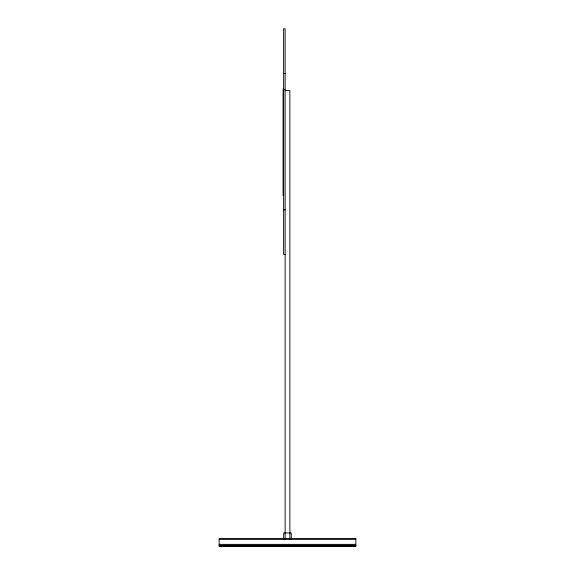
<?xml version="1.0" encoding="UTF-8"?>
<svg xmlns="http://www.w3.org/2000/svg" width="575" height="575" viewBox="0 0 575 575"><rect width="100%" height="100%" fill="white"/><g stroke="black" fill="none" stroke-linecap="round" stroke-linejoin="round"><path stroke-width="0.86" d="M283.633 73.593L285.128 73.593M283.633 89.42L285.128 89.42M285.128 90.642L289.872 90.642L289.872 539.163M283.633 209.868L285.128 209.868M285.128 254.459L283.633 254.459L283.633 28.75L285.128 28.75L285.128 539.163M219.161 539.293L355.839 539.293M219.161 544.352L355.839 544.352M219.161 545.301L355.839 545.301M219.161 545.934L355.839 545.934M291.295 539.163L291.295 532.96L283.705 532.96L283.705 539.163M283.101 88.945L283.101 195.608M355.839 538.66L219.161 538.66L219.161 546.25L355.839 546.25L355.839 538.66"/></g></svg>
